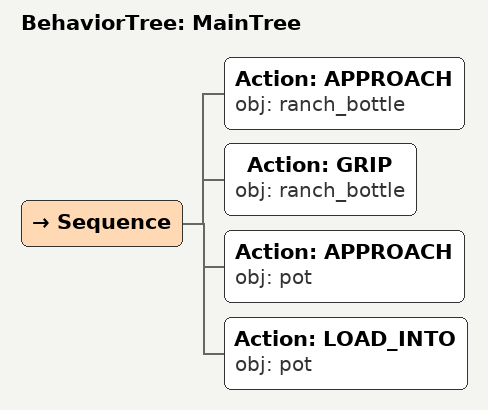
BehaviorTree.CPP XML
<root main_tree_to_execute="MainTree">
  <BehaviorTree ID="MainTree">
    <Sequence>
      <!-- Approach ranch_bottle -->
      <Action ID="APPROACH" obj="ranch_bottle" />
      <!-- Grip ranch_bottle -->
      <Action ID="GRIP" obj="ranch_bottle" />
      <!-- Approach pot -->
      <Action ID="APPROACH" obj="pot" />
      <!-- Load into pot -->
      <Action ID="LOAD_INTO" obj="pot" />
    </Sequence>
  </BehaviorTree>
</root>
